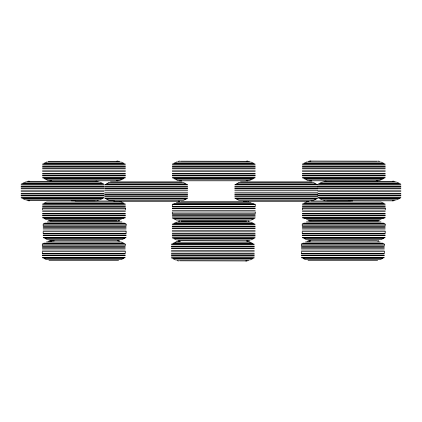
<?xml version="1.0" encoding="UTF-8"?>
<svg xmlns="http://www.w3.org/2000/svg" width="422" height="422" viewBox="0 0 422 422"><rect width="100%" height="100%" fill="white"/><g stroke="black" fill="none" stroke-linecap="round" stroke-linejoin="round"><path stroke-width="0.63" d="M121.267 179.772L118.028 180.795L49.886 180.795L48.208 180.537L44.094 178.569L123.82 178.569L121.267 179.772L46.647 179.772M251.069 179.772L247.83 180.795L179.693 180.795L178.01 180.537L173.896 178.569L253.622 178.569L251.069 179.772L176.449 179.772M246.886 241.205L248.563 241.463L252.683 243.431L172.957 243.431L177.071 241.463L179.909 241.205M306.488 202.038L381.108 202.038L383.661 203.24L303.935 203.24L308.049 201.268M381.108 179.772L377.869 180.795L309.727 180.795L308.049 180.537L303.935 178.569L383.661 178.569L381.108 179.772L306.488 179.772M48.208 161.32L119.706 161.32M26.829 181.349L98.321 181.349M49.886 180.795L51.563 180.537M178.01 161.32L179.693 161.056M95.525 181.26L96.643 181.085M110.464 181.861L181.956 181.861M249.507 161.32L180.532 161.188M26.829 200.566L75.491 200.693M179.693 180.795L181.37 180.537M308.049 161.32L310.887 161.056M96.643 200.825L98.321 200.566M240.498 181.861L311.995 181.861M48.208 220.484L51.563 220.484M49.843 220.996L119.447 220.996M309.727 180.795L311.404 180.537M178.96 201.479L179.693 201.363M323.679 181.349L395.171 181.349M118.028 220.748L119.706 220.484M392.376 181.26L393.494 181.085M49.843 240.508L119.447 240.508M48.018 241.168L54.264 240.904M177.952 221.445L179.63 221.181M247.83 221.102L248.563 220.986M392.333 200.825L395.171 200.566M308.049 220.484L310.845 220.574M308.904 220.996L378.508 220.996M118.566 260.532L48.963 260.532M246.606 240.92L249.444 240.656M309.727 220.748L379.547 220.484M308.904 240.508L376.936 240.493M307.079 241.168L309.917 240.904M245.725 260.944L248.563 260.68M377.774 240.624L378.508 240.508M377.627 260.532L308.023 260.532M116.868 161.056L118.028 161.056M246.67 161.056L247.83 161.056M377.031 161.188L309.727 161.056M42.822 163.82L125.091 163.82M172.624 163.82L254.893 163.82M302.664 163.82L384.933 163.82M42.48 164.348L125.434 164.348M172.281 164.348L255.236 164.348M302.321 164.348L385.275 164.348M42.48 165.994L125.434 165.994M172.281 165.994L255.236 165.994M302.321 165.994L385.275 165.994M42.48 166.542L125.434 166.542M172.281 166.542L255.236 166.542M302.321 166.542L385.275 166.542M42.48 167.856L125.434 167.856M172.281 167.856L255.236 167.856M302.321 167.856L385.275 167.856M42.48 168.404L125.434 168.404M172.281 168.404L255.236 168.404M302.321 168.404L385.275 168.404M42.48 170.161L125.434 170.161M172.281 170.161L255.236 170.161M302.321 170.161L385.275 170.161M42.48 171.696L125.434 171.696M172.281 171.696L255.236 171.696M302.321 171.696L385.275 171.696M42.48 173.453L125.434 173.453M172.281 173.453L255.236 173.453M302.321 173.453L385.275 173.453M42.48 174.001L125.434 174.001M172.281 174.001L255.236 174.001M302.321 174.001L385.275 174.001M42.48 175.315L125.434 175.315M172.281 175.315L255.236 175.315M302.321 175.315L385.275 175.315M42.48 175.863L125.434 175.863M172.281 175.863L255.236 175.863M302.321 175.863L385.275 175.863M42.48 177.509L125.434 177.509M172.281 177.509L255.236 177.509M302.321 177.509L385.275 177.509M42.822 178.037L125.091 178.037M172.624 178.037L254.893 178.037M302.664 178.037L384.933 178.037M21.443 183.844L103.712 183.844M318.288 183.844L400.557 183.844M21.1 184.377L104.055 184.377M105.078 184.361L187.342 184.361M235.112 184.361L317.381 184.361M317.945 184.377L400.9 184.377M104.73 184.889L187.684 184.889M234.769 184.889L317.724 184.889M21.1 186.023L104.055 186.023M317.945 186.023L400.9 186.023M21.1 186.571L104.055 186.571M104.73 186.535L187.684 186.535M234.769 186.535L317.724 186.535M317.945 186.571L400.9 186.571M104.73 187.083L187.684 187.083M234.769 187.083L317.724 187.083M21.1 187.885L104.055 187.885M317.945 187.885L400.9 187.885M21.1 188.434L104.055 188.434M104.73 188.397L187.684 188.397M234.769 188.397L317.724 188.397M317.945 188.434L400.9 188.434M104.73 188.945L187.684 188.945M234.769 188.945L317.724 188.945M21.1 190.19L104.055 190.19M317.945 190.19L400.9 190.19M104.73 190.702L187.684 190.702M234.769 190.702L317.724 190.702M21.1 191.725L104.055 191.725M317.945 191.725L400.9 191.725M104.73 192.237L187.684 192.237M234.769 192.237L317.724 192.237M21.1 193.476L104.055 193.476M317.945 193.476L400.9 193.476M21.1 194.025L104.055 194.025M104.73 193.993L187.684 193.993M234.769 193.993L317.724 193.993M317.945 194.025L400.9 194.025M104.73 194.537L187.684 194.537M234.769 194.537L317.724 194.537M21.1 195.344L104.055 195.344M317.945 195.344L400.9 195.344M21.1 195.892L104.055 195.892M104.73 195.855L187.684 195.855M234.769 195.855L317.724 195.855M317.945 195.892L400.9 195.892M104.73 196.404L187.684 196.404M234.769 196.404L317.724 196.404M21.1 197.533L104.055 197.533M317.945 197.533L400.9 197.533M21.443 198.066L103.712 198.066M104.73 198.05L187.684 198.05M234.769 198.05L317.724 198.05M318.288 198.066L400.557 198.066M105.078 198.577L187.342 198.577M235.112 198.577L317.381 198.577M348.973 200.693L393.494 200.825M28.506 200.825L29.667 200.825M71.392 200.825L95.483 200.825M326.517 200.825L350.608 200.825M75.137 201.009L114.594 201.009M310.887 201.009L352.618 201.009M113.866 201.336L179.118 201.336M243.341 201.336L309.157 201.336M243.262 201.363L246.67 201.363M180.532 201.494L245.303 201.494M121.267 202.038L46.647 202.038L44.094 203.24L123.82 203.24L119.706 201.268M176.449 202.391L251.069 202.391M173.896 203.594L253.622 203.594M42.822 203.768L125.091 203.768M302.664 203.768L384.933 203.768M172.624 204.121L254.893 204.121M42.48 204.301L125.434 204.301M302.321 204.301L385.275 204.301M42.48 205.941L125.434 205.941M302.321 205.941L385.275 205.941M42.48 206.49L125.434 206.49M302.321 206.49L385.275 206.49M172.281 206.843L255.236 206.843M42.48 207.809L125.434 207.809M302.321 207.809L385.275 207.809M172.281 208.162L255.236 208.162M172.281 208.711L255.236 208.711M172.281 210.462L255.236 210.462M42.48 211.644L125.434 211.644M302.321 211.644L385.275 211.644M42.48 213.4L125.434 213.4M302.321 213.4L385.275 213.4M42.48 213.949L125.434 213.949M302.321 213.949L385.275 213.949M172.281 214.302L255.236 214.302M42.48 215.262L125.434 215.262M302.321 215.262L385.275 215.262M172.281 215.616L255.236 215.616M42.48 215.811L125.434 215.811M302.321 215.811L385.275 215.811M172.281 216.164L255.236 216.164M42.48 217.457L125.434 217.457M302.321 217.457L385.275 217.457M172.281 217.81L255.236 217.81M42.822 217.989L125.091 217.989M302.664 217.989L384.933 217.989M172.624 218.343L254.893 218.343M123.82 218.517L44.094 218.517L46.647 219.72L121.267 219.72M303.935 218.517L383.661 218.517M306.488 219.72L381.108 219.72M49.886 220.748L116.868 220.748M180.853 221.102L246.67 221.102M180.79 221.181L246.606 221.181M47.338 221.914L121.958 221.914M306.393 221.914L381.013 221.914M44.785 223.117L124.511 223.117M303.84 223.117L383.572 223.117M43.513 223.644L125.782 223.644M302.574 223.644L384.838 223.644M172.566 223.94L254.835 223.94M172.223 224.472L255.178 224.472M172.223 226.113L255.178 226.113M43.171 226.366L126.125 226.366M302.231 226.366L385.18 226.366M172.223 226.661L255.178 226.661M43.171 227.685L126.125 227.685M302.231 227.685L385.18 227.685M172.223 227.98L255.178 227.98M43.171 228.233L126.125 228.233M302.231 228.233L385.18 228.233M172.223 228.529L255.178 228.529M43.171 229.985L126.125 229.985M302.231 229.985L385.18 229.985M172.223 230.28L255.178 230.28M172.223 231.82L255.178 231.82M172.223 233.572L255.178 233.572M43.171 233.825L126.125 233.825M302.231 233.825L385.18 233.825M172.223 234.12L255.178 234.12M43.171 235.138L126.125 235.138M302.231 235.138L385.18 235.138M172.223 235.439L255.178 235.439M43.171 235.687L126.125 235.687M302.231 235.687L385.18 235.687M172.223 235.988L255.178 235.988M43.171 237.333L126.125 237.333M302.231 237.333L385.18 237.333M172.223 237.628L255.178 237.628M43.513 237.866L125.782 237.866M302.574 237.866L384.838 237.866M172.566 238.161L254.835 238.161M50.577 240.624L51.737 240.624M117.553 240.624L118.719 240.624M309.637 240.624L310.798 240.624M46.457 241.933L121.077 241.933L123.63 243.135L43.904 243.135M305.517 241.933L380.132 241.933M175.51 242.228L250.13 242.228M302.959 243.135L382.691 243.135M42.633 243.668L124.901 243.668M301.693 243.668L383.957 243.668M171.685 243.963L253.954 243.963M171.343 244.491L254.297 244.491M171.343 246.137L254.297 246.137M42.29 246.39L125.244 246.39M301.35 246.39L384.3 246.39M171.343 246.685L254.297 246.685M42.29 247.703L125.244 247.703M301.35 247.703L384.3 247.703M171.343 247.999L254.297 247.999M42.29 248.252L125.244 248.252M301.35 248.252L384.3 248.252M171.343 248.547L254.297 248.547M42.29 250.009L125.244 250.009M301.35 250.009L384.3 250.009M171.343 250.304L254.297 250.304M171.343 251.839L254.297 251.839M171.343 253.596L254.297 253.596M42.29 253.844L125.244 253.844M301.35 253.844L384.3 253.844M171.343 254.144L254.297 254.144M42.29 255.162L125.244 255.162M301.35 255.162L384.3 255.162M171.343 255.458L254.297 255.458M42.29 255.711L125.244 255.711M301.35 255.711L384.3 255.711M171.343 256.006L254.297 256.006M42.29 257.357L125.244 257.357M301.35 257.357L384.3 257.357M171.343 257.652L254.297 257.652M42.633 257.884L124.901 257.884M301.693 257.884L383.957 257.884M171.685 258.18L253.954 258.18M179.587 260.812L246.886 260.944M377.869 161.056L379.547 161.32M376.192 180.537L377.869 180.795M325.357 181.085L326.475 181.26M246.153 180.537L247.83 180.795M323.679 200.566L325.357 200.825M376.751 220.574L377.869 220.748M116.351 180.537L118.028 180.795M247.83 201.363L248.563 201.479M178.601 201.078L179.719 201.252M28.506 181.085L29.624 181.26M377.627 241.02L378.571 241.168M247.767 221.181L249.444 221.445M308.756 240.904L310.434 241.168M178.96 220.986L179.693 221.102M247.767 240.92L177.952 240.656M178.749 241.205L180.426 241.463M117.838 240.904L119.516 241.168M177.071 260.68L178.749 260.944M49.696 240.904L51.373 241.168M46.647 162.085L44.094 163.288L123.82 163.288L121.267 162.085L46.647 162.085M25.267 182.114L22.714 183.317L102.44 183.317L99.887 182.114L25.267 182.114M108.897 182.626L106.344 183.828L186.076 183.828L183.517 182.626L108.897 182.626M176.449 162.085L173.896 163.288L253.622 163.288L251.069 162.085L176.449 162.085M102.44 198.593L99.887 199.796L25.267 199.796L22.714 198.593L102.44 198.593M186.076 199.11L183.517 200.308L108.897 200.308L106.344 199.11L186.076 199.11M238.936 182.626L236.383 183.828L316.11 183.828L313.557 182.626L238.936 182.626M124.511 238.393L121.958 239.596L47.338 239.596L44.785 238.393L124.511 238.393M176.391 222.209L173.832 223.412L253.564 223.412L251.011 222.209L176.391 222.209M306.488 162.085L303.935 163.288L383.661 163.288L381.108 162.085L306.488 162.085M123.63 258.417L121.077 259.614L46.457 259.614L43.904 258.417L123.63 258.417M322.113 182.114L319.559 183.317L399.286 183.317L396.733 182.114L322.113 182.114M253.622 218.87L251.069 220.073L176.449 220.073L173.896 218.87L253.622 218.87M316.11 199.11L313.557 200.308L238.936 200.308L236.383 199.11L316.11 199.11M253.564 238.688L251.011 239.891L176.391 239.891L173.832 238.688L253.564 238.688M252.683 258.712L250.13 259.915L175.51 259.915L172.957 258.712L252.683 258.712M399.286 198.593L396.733 199.796L322.113 199.796L319.559 198.593L399.286 198.593M383.572 238.393L381.013 239.596L306.393 239.596L303.84 238.393L383.572 238.393M382.691 258.417L380.132 259.614L305.517 259.614L302.959 258.417L382.691 258.417M255.236 204.654L172.281 204.654L172.281 206.295L255.236 206.295L255.236 204.654M125.434 208.357L42.48 208.357L42.48 210.109L125.434 210.109L125.434 208.357M385.275 208.357L302.321 208.357L302.321 210.109L385.275 210.109L385.275 208.357M255.236 211.997L172.281 211.997L172.281 213.754L255.236 213.754L255.236 211.997M126.125 224.172L43.171 224.172L43.171 225.817L126.125 225.817L126.125 224.172M385.18 224.172L302.231 224.172L302.231 225.817L385.18 225.817L385.18 224.172M126.125 231.52L43.171 231.52L43.171 233.276L126.125 233.276L126.125 231.52M385.18 231.52L302.231 231.52L302.231 233.276L385.18 233.276L385.18 231.52M125.244 244.196L42.29 244.196L42.29 245.841L125.244 245.841L125.244 244.196M384.3 244.196L301.35 244.196L301.35 245.841L384.3 245.841L384.3 244.196M125.244 251.544L42.29 251.544L42.29 253.3L125.244 253.3L125.244 251.544M384.3 251.544L301.35 251.544L301.35 253.3L384.3 253.3L384.3 251.544"/></g></svg>
